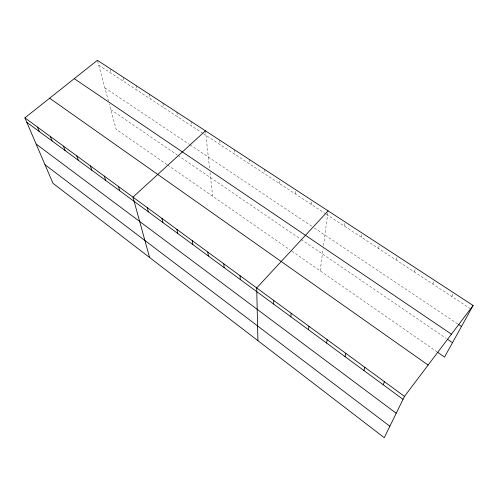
<?xml version="1.0" encoding="UTF-8"?>
<svg xmlns="http://www.w3.org/2000/svg" width="498" height="498" viewBox="0 0 498 498"><rect width="100%" height="100%" fill="white"/><g stroke="black" fill="none" stroke-linecap="round" stroke-linejoin="round"><path stroke-width="0.37" stroke-dasharray="2.49 1.87" d="M279.664 183.681L279.764 180.058M295.302 193.934L295.563 189.632M311.262 204.392L311.667 200.14M320.152 270.806L323.09 248.664M323.495 245.645L328.014 211.569M344.18 225.968L344.896 221.822M361.162 237.098L362.04 233.014M378.505 248.465L379.557 244.443M396.221 260.074L397.448 256.121M414.324 271.939L415.737 268.055M432.824 284.065L434.43 280.256M451.736 296.466L453.547 292.724M98.666 65.051L202.835 133.327M203.458 133.732L325.673 213.835M326.302 214.246L469.788 308.293M104.866 87.847L189.402 144.408M190.049 144.843L311.816 226.316M314.306 227.984L457.693 323.924M110.786 109.628L177.282 154.978M177.917 155.413L300.512 239.028M301.147 239.463L446.276 338.453M167.011 164.583L116.134 129.287L109.211 103.821M167.621 165L289.954 249.859M291.834 251.166L436.87 351.769M97.564 60.98L108.421 100.913M110.183 69.222L111.216 73.274M123.037 77.613L123.996 81.653M135.991 85.5L137.012 90.182M149.35 94.222L150.278 98.878M162.971 103.105L163.798 107.736M176.852 112.168L177.574 116.769M191.014 121.406L191.624 125.975M205.45 130.825L209.683 169.301M210.019 172.358L212.64 196.231M219.736 140.15L220.122 144.657M234.309 149.661L234.577 154.131M249.168 159.354L249.311 163.786M264.326 169.245L264.338 173.634"/><path stroke-width="0.75" d="M273.651 304.085L273.726 300.437M290.888 316.778L291.137 313.217M308.523 329.757L308.947 326.283M326.557 343.035L327.167 339.655M345.008 356.624L345.811 353.343M363.895 370.524L364.903 367.35M383.23 384.761L384.45 381.698M473.1 305.486L404.476 396.389L384.269 437.698L52.95 183.283L24.9 117.839L97.378 60.302L473.1 305.486L444.533 357.085L437.505 352.211M328.107 210.872L256.7 287.944L257.927 340.682M205.45 130.825L132.966 197.14L149.568 257.472M458.322 324.347L461.484 326.464M74.264 78.653L451.425 334.195M447.521 339.3L452.501 342.692M49.632 98.206L428.118 365.071M24.9 117.839L404.476 396.389M26.842 122.371L403.031 399.34M36.136 144.059L396.215 413.272M44.988 164.707L389.866 426.257M37.487 127.077L39.342 131.572M50.317 136.489L52.091 140.959M63.408 146.095L65.089 150.527M76.76 155.899L78.342 160.288M90.381 165.896L91.869 170.241M104.287 176.093L105.669 180.407M118.474 186.507L119.75 190.771M147.321 207.678L148.367 211.843M161.975 218.429L162.896 222.538M176.933 229.41L177.73 233.462M192.209 240.621L192.882 244.618M207.815 252.069L208.351 256.003M223.758 263.772L224.15 267.638M240.048 275.724L240.291 279.521"/></g></svg>
